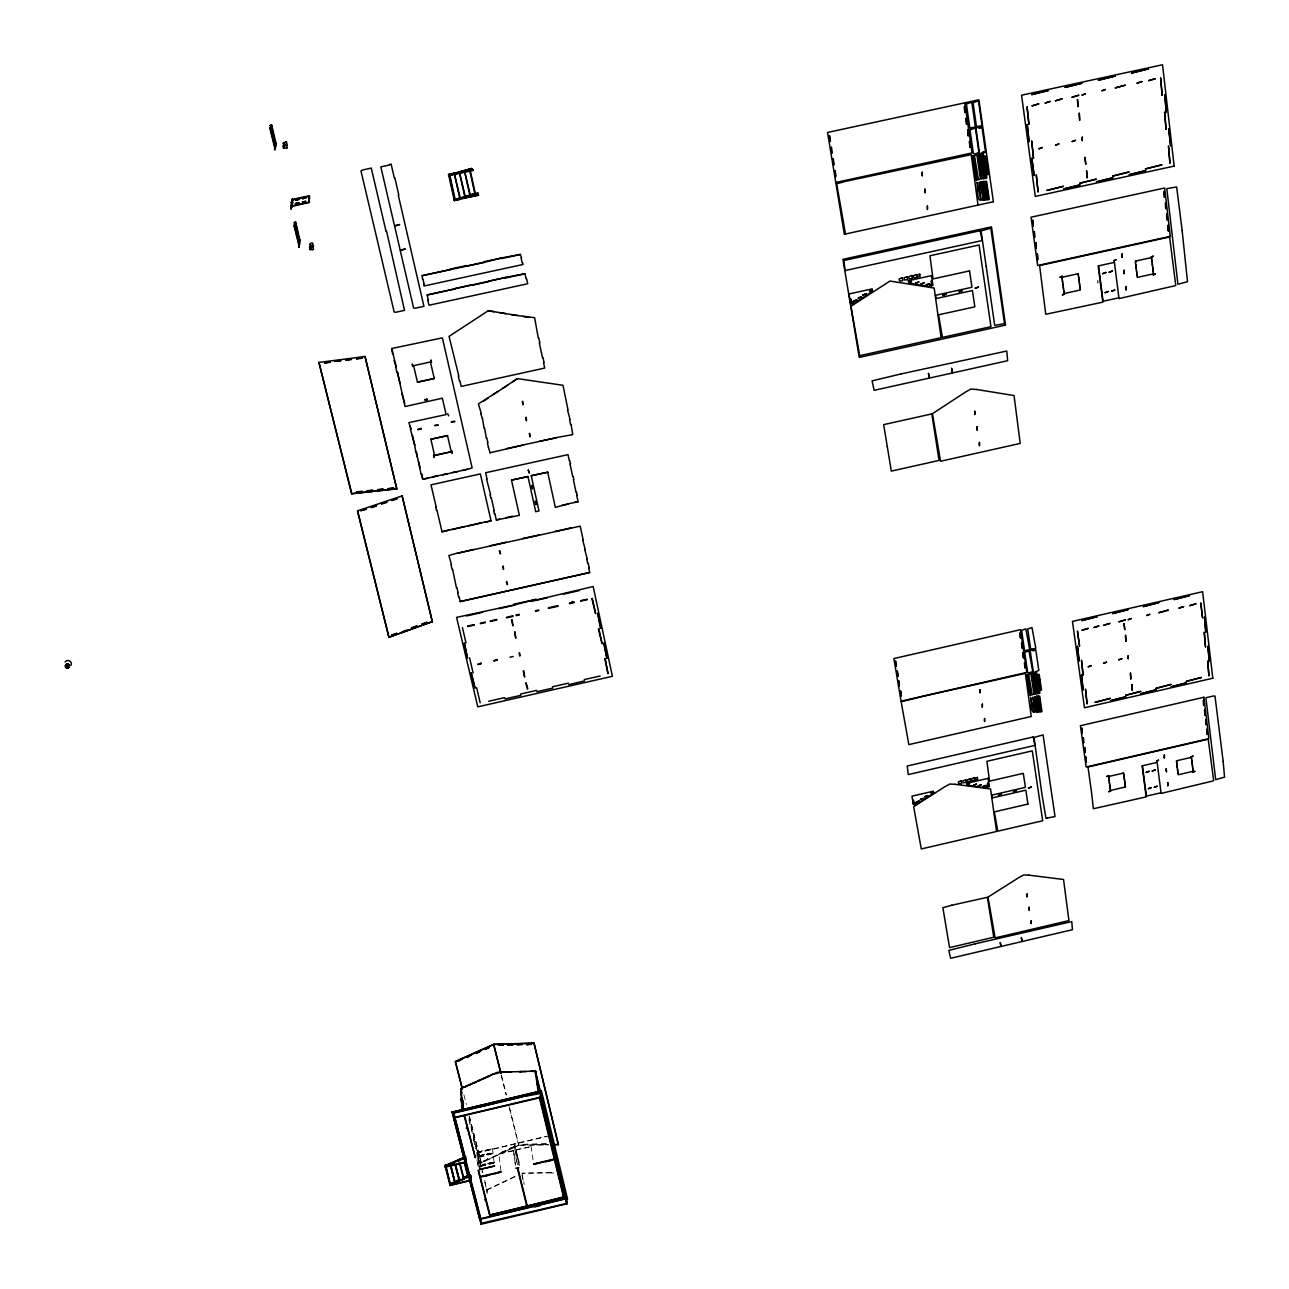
<?xml version="1.0" encoding="UTF-8"?>
<svg xmlns="http://www.w3.org/2000/svg" width="1289" height="1289" viewBox="0 0 1289 1289"><rect width="100%" height="100%" fill="white"/><g stroke="black" fill="none" stroke-linecap="round" stroke-linejoin="round"><path stroke-width="0.75" stroke-dasharray="5 3.75" d="M478.815 1166.029L494.267 1162.114L494.46 1162.984L479.653 1166.497M550.548 1172.748L522.335 1173.199L553.706 1172.7M553.787 1173.071L550.774 1172.861M546.198 1143.714L541.461 1144.052L546.165 1144.326M536.965 1143.891L532.244 1144.229L536.933 1144.503M527.765 1144.068L523.044 1144.406L527.733 1144.68M469.196 1116.032L481.296 1162.952L518.822 1145.228L509.219 1106.429M486.614 1189.811L516.245 1175.794M486.694 1190.182L516.341 1176.164M488.096 1159.085L483.536 1160.954L487.822 1158.553M492.462 1157.055L496.829 1155.008M500.905 1152.43L505.449 1150.578L501.179 1152.978M509.606 1148.37L514.118 1146.517L509.88 1148.918M501.002 1152.801L505.53 1150.948M509.703 1148.741L514.214 1146.888M481.119 1162.775L518.516 1145.293L548.389 1144.906M517.405 1164.853L514.649 1144.133L519.983 1165.578M484.745 1180.192L487.403 1195.145M487.484 1192.228L487.226 1189.892M477.558 1150.69L479.218 1166.497M478.106 1151.818L492.575 1148.789L478.106 1151.818L480.056 1169.832M476.527 1152.914L546.681 1136.157M476.559 1153.156L550.596 1135.625M481.313 1155.073L484.261 1154.38M490.174 1153.236L487.226 1153.929L490.142 1152.994M481.345 1155.315L484.277 1154.622M477.8 1156.314L493.171 1152.672L493.365 1153.542L478.783 1157.538M477.832 1156.555L493.204 1152.914M478.622 1156.781L493.333 1153.301M500.889 1170.525L498.843 1153.913L513.489 1150.449L515.455 1165.224M516.406 1149.756L531.132 1146.662L516.406 1149.756L518.42 1164.515M513.57 1150.819L498.843 1153.913M482.328 1164.531L485.292 1163.838M491.238 1162.678L488.273 1163.371L491.206 1162.436M482.36 1164.789L485.308 1164.08M494.299 1162.356L479.137 1166.352M494.428 1162.742L479.75 1166.771M523.044 1144.406L527.862 1144.439M532.244 1144.229L537.062 1144.261M541.461 1144.052L546.294 1144.084M518.822 1145.228L548.518 1144.648M463.911 1094.78L466.392 1104.528M469.373 1116.21L481.296 1162.952M468.906 1118.111L482.779 1172.426M468.97 1120.157L482.328 1172.539M484.809 1182.239L486.291 1188.055M473.498 1139.814L475.802 1148.853M519.548 1165.691L514.214 1144.229L516.953 1164.966M521.964 1175.439L523.431 1181.288M501.518 1075.397L506.335 1094.796M501.212 1075.477L506.19 1095.038M509.074 1106.687L518.694 1145.47M521.916 1173.393L524.301 1184.414M531.036 1146.292L533.42 1162.614M513.489 1150.449L515.374 1164.837M492.479 1148.418L494.299 1164.048M477.462 1150.32L479.524 1170.09M476.914 1154.267L478.235 1166.899M477.043 1159.794L477.784 1167.012"/><path stroke-width="1.5" d="M313.662 245.909C311.132 248.584 315.402 239.883 309.731 243.992L310.278 246.199L312.679 245.587L310.278 246.102M312.679 245.587L313.517 249.389L312.647 249.583M311.986 246.844L309.553 247.456L311.857 246.328M311.277 248.535L311.052 247.971M310.794 244.652L310.842 245.103M312.647 249.679L310.117 249.583M309.779 198.587L309.569 197.733M292.587 199.376L292.12 206.208L292.587 199.376L309.36 195.767L309.118 202.55L291.491 206.466M309.118 202.55L309.36 195.767M309.376 201.1L309.586 201.954L291.298 206.063L291.701 205.354M302.335 202.067L305.799 201.229L302.464 202.486M299.096 239.657L298.694 247.407L299.612 239.545M299.209 247.295L299.725 240.044M295.262 222.578L294.488 225.72L295.262 222.578C301.626 248.439 299.016 245.99 298.516 237.949M298.694 247.407L299.225 240.157M298.081 236.354L297.26 232.874M297.34 231.166L296.502 227.766M295.632 222.046L294.101 222.385L298.597 240.608M295.584 226.091L294.746 222.691M292.297 205.676L291.088 206.337M292.619 202.276L292.007 203.13M292.78 202.953L291.25 202.889M291.121 207.932C294.343 180.524 288.945 226.236 292.184 202.099M291.636 207.819L292.249 199.682M286.915 148.09L286.094 144.658L282.887 145.979L283.451 148.267L286.915 148.009L286.094 144.658M286.448 141.967L285.578 142.161L286.448 141.967L287.254 145.303L286.4 145.415M286.255 144.964L283.822 145.48L283.274 143.127L285.578 142.08M284.128 147.123L284.047 146.511M65.723 665.253L66.496 667.058A1.772 1.611 9.3 0 0 69.09 666.139L69.074 665.301A1.692 1.547 10.7 0 1 68.091 667.122A1.692 1.547 10.7 0 1 65.981 666.558A1.692 1.547 10.7 0 1 66.158 664.576L65.739 666.042M276.265 144.577L271.737 125.146L270.174 125.484L271.737 125.146M274.541 149.814C276.523 136.328 277.264 155.405 271.351 125.79L270.4 128.304L274.75 145.786L271.351 125.79L274.702 141.597M275.056 149.701L275.846 143.353M300.047 240.866L295.648 221.966M274.799 144.304L275.782 144.851M274.75 145.786L275.637 143.305M458.836 376.13L449.055 336.397L488.273 310.697L505.691 313.63L499.906 312.679M505.691 313.63L517.26 315.499L511.475 314.564M517.26 315.499L534.629 317.706L538.286 338.056M271.318 127.547L275.749 147.188M271.77 127.611L269.739 127.885L274.493 146.962M426.788 399.88L426.933 399.058L426.45 399.783M517.26 378.692L512.442 381.915L517.227 378.579L562.971 385.282L568.03 409.95M466.441 1128.584L466.264 1128.084M572.219 601.367L572.67 601.834M484.68 1199.962L485.147 1199.592M67.221 668.056L66.287 664.995A1.772 1.627 10.6 0 0 66.271 667.831A1.772 1.627 10.6 0 0 68.913 666.477L68.929 665.527M67.157 668.056L68.253 667.154L66.625 667.396L66.609 665.994L67.818 666.316L67.302 667.493M67.334 664.109L68.043 667.863M70.879 665.591C73.247 662.014 67.318 658.292 65.078 661.95M291.314 204.887L291.072 206.417M299.338 244.249L295.39 224.898L293.844 225.317L298.565 244.008M425.032 399.413L424.919 400.299L425.515 399.638M427.03 399.944L426.82 399.042L426.691 399.977M554.318 1144.793L558.411 1144.455L533.984 1043.059L493.832 1044.38L455.468 1061.685L462.235 1088.77M526.121 1071.626C505.868 1071.932 538.48 1070.724 535.144 1071.707L539.833 1091.122M538.254 1091.928L535.612 1070.966M558.282 1144.713L533.984 1043.059M494.364 1074.059L502.162 1071.932L521.11 1071.626M531.374 1043.784L526.637 1044.557L531.342 1044.396M526.637 1044.557L531.471 1044.154M521.948 1044.702L517.276 1044.863M526.685 1043.929L531.229 1043.961M521.997 1044.09L517.179 1044.477M512.603 1045.008L507.834 1044.783L512.635 1044.396M503.258 1045.315L498.505 1045.089L503.306 1044.702M299.838 243.814L298.452 243.75M65.433 666.816L65.433 666.816A1.692 1.547 10.6 0 0 67.608 667.911L67.818 668.185M396.786 488.885L365.029 356.489L318.931 362.435L351.591 493.751L396.786 488.885L365.029 356.489M388.086 488.515L393.661 488.257L388.198 488.998M382.914 489.562L377.645 490.126M372.376 490.706L367.123 491.27M361.935 491.19L356.505 491.931L361.871 491.834M351.591 493.751L396.948 488.708M356.634 492.398L362.048 491.657M356.715 358.406L361.871 357.794M351.462 359.567L345.806 359.905L351.349 359.083M340.763 360.92L335.108 361.242L340.65 360.421M330.097 362.257L324.586 363.079L329.968 361.774M324.651 362.435L329.791 361.919M318.931 362.435L351.768 493.59M291.636 201.487L291.056 202.518M493.123 394.66L497.941 391.453L478.412 403.892L481.377 413.833M488.354 398.011L483.536 401.217M507.624 385.137L502.791 388.36L512.442 381.915M850.966 306.266L889.958 281.066L934.187 288.043L941.099 337.686L859.682 355.683L851.062 306.798M66.819 664.818L67.125 664.818A1.772 1.627 10.6 0 1 68.671 665.656L68.978 665.591M68.736 665.253L68.913 665.607M453.293 1182.303L449.845 1183.914L450.038 1185.477L471.081 1180.482L470.485 1175.149L470.324 1180.66L481.442 1223.744L480.91 1218.669L565.855 1198.448L566.661 1203.443L540.768 1095.876M456.741 1180.692L460.189 1179.081M463.637 1177.453L468.809 1175.036L467.843 1176.019M445.059 1165.627L464.137 1157.264M481.103 1219.893L453.631 1112.745L466.36 1162.162L445.253 1167.157L445.156 1166.013L464.249 1157.651M462.026 1093.008L460.753 1088.561L497.28 1072.319L502.033 1072.174M465.506 1086.675L469.889 1084.436M465.603 1087.062C457.563 1084.194 462.268 1103.239 462.203 1098.518M533.855 1043.3L493.51 1044.444L455.291 1061.508L462.429 1088.947M462.558 1058.978L458.175 1061.346M467.295 1057.528L471.484 1054.982M475.931 1053L480.555 1051.179L476.205 1053.532M484.825 1049.037L489.433 1047.216L485.099 1049.568M476.028 1053.371L480.555 1051.179M484.906 1049.407L489.433 1047.216M391.534 635.01L396.819 633.27L391.84 635.574M401.991 631.884L407.05 630.031M411.803 627.63L417.04 625.906L412.109 628.194M421.874 623.957L427.094 622.249L421.986 624.424M391.647 635.461L396.915 633.721M411.916 628.081L417.153 626.357M388.859 637.298L432.395 621.636L388.859 637.298L357.456 510.895L402.12 495.894L432.395 621.636M66.899 663.996A1.821 1.66 10.7 0 0 66.126 666.751A1.821 1.66 10.7 0 0 69.139 666.075A1.821 1.66 10.7 0 0 66.899 663.996A1.853 1.692 10.7 0 0 65.981 666.655A1.853 1.692 10.7 0 0 69.074 666.365A1.853 1.692 10.7 0 0 67.366 663.916L66.883 664.157M67.769 667.799L67.737 667.895A1.692 1.547 10.6 0 0 68.784 666.042M360.711 510.637L365.915 508.865M371.425 507.673L376.614 505.916M381.48 503.596L386.652 501.84M391.824 500.084L396.964 498.327M376.501 505.433L371.119 507.109M381.608 504.063L386.958 502.404M391.937 500.551L397.27 498.891M478.557 195.171L477.865 192.947L476.785 194.091L475.915 193.189L454.227 199.876L478.557 195.171L454.34 200.391M454.34 173.677L460.044 199.424L454.356 200.552L461.494 197.894M456.032 173.225L471.097 168.617L448.62 174.772L448.846 175.675L473.144 170.438L471.613 168.505L473.144 170.438M455.516 1161.308L463.766 1159.004L464.121 1157.006M445.172 1166.174L447.863 1165.53M445.188 1166.416L450.57 1165.143L450.409 1164.015L455.243 1183.06L449.877 1184.333M478.573 1170.267L490.029 1215.173L504.772 1211.66M468.825 1175.278L467.794 1175.536L467.988 1176.905L464.217 1162.452M468.261 1175.665L469.293 1175.423L469.776 1180.386L465.152 1162.436M468.503 1176.019L469.405 1175.81M468.358 1176.664L463.444 1177.824L463.363 1179.516L460.382 1180.225M463.476 1178.065L468.423 1176.793L468.229 1175.423M464.765 1178.178L467.73 1177.469M464.056 1178.839L455.903 1181.884M459.11 1180.37L464.008 1178.952L463.911 1177.969M459.657 1180.643L454.695 1181.916L454.856 1183.06L450.489 1165.804M454.711 1182.174L459.69 1180.885L455.42 1164.644M454.759 1182.674L449.845 1184.092M480.201 1176.631L500.986 1171.701L495.169 1173.747M515.809 1168.188L518.871 1167.866M539.64 1163.194L533.582 1163.983L554.302 1159.053M480.314 1177.018L501.083 1172.088M533.614 1164.225L554.399 1159.439M483.294 1176.567L489.24 1175.149M545.553 1161.792L551.483 1160.39M449.974 1184.72L454.872 1183.302L450.054 1184.849M449.942 1185.09L470.968 1180.096L470.485 1175.149M563.938 1196.917L490.029 1215.173M519.499 1208.147L534.226 1204.651M548.937 1201.155L563.502 1197.014M505.095 1212.917L519.693 1209.179M534.307 1205.698L549.291 1202.524M566.387 1198.722L567.192 1203.717L481.087 1224.228L480.571 1219.152L566.387 1198.722L535.483 1071.207M534.452 1207.003L540.3 1205.602M481.184 1220.731L480.829 1221.682M480.91 1222.536L481.264 1221.585M481.006 1223.374L481.361 1222.423M567.112 1203.33L481.442 1223.277M536.45 1080.343L536.53 1077.942M461.833 1098.776C464.185 1122.606 458.626 1086.192 462.735 1102.482M461.704 1100.178L462.058 1100.242M536.804 1082.647L537.159 1084.951M462.042 1101.451L461.381 1098.889M537.529 1087.272L537.884 1089.592M461.591 1106.413L462.912 1105.849L461.591 1106.413L462.477 1109.877M462.735 1107.299L462.896 1107.638M541.428 1090.848L452.036 1112.149L541.428 1090.848L567.579 1199.108M478.235 1106.703L493.252 1103.175M508.237 1099.63L523.221 1096.101L508.365 1100.258M453.18 1112.858L540.639 1092.25L541.477 1097.342L453.712 1118.03L453.18 1112.858L465.313 1159.987M478.332 1107.09L493.349 1103.561M508.333 1100.016L523.318 1096.488M453.728 1113.132L506.496 1100.709M525.235 1096.278L540.848 1093.41M540.768 1093.024L540.188 1092.347L565.935 1198.818M540.881 1093.813L540.655 1095.086M540.8 1096.262L540.687 1095.473M464.266 1116.193L475.335 1157.731L464.717 1116.097M463.653 1157.78L464.684 1157.538M462.912 1158.795L459.915 1159.262M458.884 1160.664L460.012 1159.649M454.421 1161.969L458.9 1160.906M444.979 1165.643L454.211 1163.016M451.134 1163.596L454.115 1162.646M451.214 1163.725L450.087 1164.757M450.506 1164.402L444.963 1165.401L450.038 1185.477M445.092 1166.029L450.022 1164.015M450.377 1184.978L446.123 1166.69M465.78 1156.861L465.796 1161.824L480.571 1219.152M445.14 1166.771L466.247 1161.776M535.386 1073.495L536.272 1076.057M462.993 1158.94L463.17 1157.651M1109.716 784.888L1109.893 786.274M1124.701 781.408L1124.894 782.81M1177.485 769.179L1177.663 770.564M1192.438 765.714L1192.615 767.1M1110.087 787.676L1110.28 789.061M1125.088 784.195L1125.265 785.581M1177.84 771.966L1178.017 773.352M1192.792 768.502L1192.953 769.887M1161.035 792.735L1146.404 796.135L1142.425 765.795M1108.749 777.912L1109.023 776.413M1123.766 774.431L1123.138 773.142M1176.615 762.202L1176.889 760.703M1191.584 758.738L1190.972 757.433M1108.943 779.313L1109.136 780.699M1123.96 775.833L1124.153 777.235M1176.793 763.604L1176.97 764.989M1191.761 760.123L1191.938 761.525M1109.33 782.101L1109.523 783.486M1124.33 778.62L1124.524 780.022M1177.147 766.391L1177.324 767.777M1192.099 762.927L1192.277 764.313M527.33 688.906L525.944 682.783L527.813 688.793M480.169 702.714L476.624 687.698M504.676 697.623L488.724 701.248M536.562 690.388L520.627 694.014M584.288 679.577L600.175 675.968M605.25 658.582L608.021 673.728L604.767 658.679M552.482 686.779L568.385 683.186M504.998 698.928L520.933 695.319M536.852 691.71L552.772 688.1M568.723 684.668L584.562 680.882M513.312 605.121L456.58 617.399L477.784 706.839L612.404 676.306L593.166 586.527L536.885 599.82M466.489 615.965L482.666 612.323M498.843 608.682L515.004 605.057M531.068 601.447L547.277 597.806M563.406 594.181L579.502 590.555M467.649 625.938L474.143 624.649M480.362 623.248L485.18 621.991M490.287 621.008L496.716 619.397M506.432 617.383L512.861 615.771M516.083 615.046L519.306 614.321M535.418 610.696L538.641 609.971M548.308 607.796L557.96 605.621M569.4 603.059L574.217 601.963M580.791 601.125L587.236 599.691M580.694 600.674L587.123 599.224M462.429 627.598L466.022 642.889M496.861 620.025L490.4 621.475M512.99 616.384L506.545 617.834M591.893 598.644L595.631 613.693L592.328 598.37M511.556 619.735L512.974 625.955L512.039 619.622M464.394 643.098L467.472 658.341L464.411 643.259M600.465 628.42L597.661 613.065L600.948 628.307M515.729 638.039L514.794 631.739L515.697 637.878M469.567 657.793L473.127 672.955M598.386 628.887L602.092 643.791L598.821 628.613M519.129 652.927L519.854 656.085L519.612 652.814M480.974 663.11L477.897 664.463L480.99 663.287M497.022 659.485L493.945 660.838L497.055 659.662M513.199 656.488L509.993 657.213M481.103 663.738L477.897 664.463M497.151 660.113L493.945 660.838M470.968 673.067L475.061 688.229L471.452 672.955M603.639 643.275L606.893 658.389L604.122 643.163M523.221 670.876L524.623 677.015L523.705 670.763M473.724 549.436L457.418 553.239L580.211 526.154L583.24 540.252M538.995 535.032L522.657 538.512M555.269 531.39L571.543 527.749M457.386 553.094L448.846 555.495L451.521 564.679M499.278 550.902L500.47 553.899L499.729 550.645M452.632 569.464L456.499 588.058M502.758 566.209L503.5 569.448L503.274 566.258M584.707 549.485L587.22 558.765M457.563 592.505L458.675 597.258M506.287 581.742L507.479 584.707L506.738 581.484M588.155 563.229L589.186 567.982M459.142 597L460.205 601.56L589.653 572.509L588.654 567.95M513.618 604.251L536.272 599.321L513.795 605.008M421.052 474.126L416.234 451.521L416.927 456.677M490.142 452.745L523.141 445.076L506.577 448.604M539.608 441.305L556.155 437.777L523.108 444.947M571.059 424.29L572.751 434.602L556.107 437.648M421.551 474.03L422.792 479.266L447.605 473.643L442.659 474.868M462.525 470.469L467.456 469.244L447.637 473.772M422.792 479.266L427.771 478.171M452.568 472.531L457.563 471.581M491.045 520.869L484.503 522.319L491.045 520.869L480.346 473.917L430.993 484.857L436.23 507.141M486.533 479.041L490.642 494.847M569.786 460.576L570.511 463.879M528.232 469.953L529.457 473.16L528.264 470.098M499.584 519.113L496.346 519.983L519.37 515.342L511.491 480.12L527.942 476.463L535.725 511.701L538.995 510.976L531.229 475.738L547.696 472.225L531.229 475.738M527.974 476.608L511.491 480.12M531.68 485.582L532.405 488.869L532.164 485.486M573.154 476.366L573.879 479.653M491.318 497.86L494.219 510.573M436.955 510.138L442.046 531.777L448.588 530.166L442.046 531.777M535.144 501.324L535.87 504.595L535.628 501.212M576.521 492.108L577.246 495.395M494.895 513.57L496.346 519.983M448.588 530.166L484.471 522.174M451.891 529.586L464.991 526.524M468.294 525.928L481.184 522.915M561.762 505.417L568.304 503.951L555.333 507.334L547.664 472.096M574.781 502.356L578.084 501.775L568.256 503.806M397.334 371.812L405.02 406.534L442.353 398.204L446.123 414.559L408.855 422.631L410.885 428.979M459.931 380.916L461.188 386.426L544.715 368.074L543.523 362.563M447.686 413.737L448.701 415.864M1062.168 278.907L1062.442 277.167M1078.41 275.33L1077.701 273.816M1135.528 262.747L1135.818 261.006M1151.721 259.186L1151.029 257.671M1062.394 280.535L1062.603 282.162M1078.619 276.958L1078.829 278.585M1135.738 264.39L1135.931 266.017M1151.915 260.829L1152.108 262.457M522.238 401.475L522.98 404.843L522.738 401.362M1062.829 283.789L1063.038 285.417M1079.038 280.229L1079.264 281.856M1136.141 267.645L1136.334 269.272M1152.302 264.084L1152.495 265.711M417.958 429.253L421.277 428.399M437.986 424.838L434.651 425.579L438.099 425.322M451.295 421.777L454.646 421.165M1063.264 287.044L1063.473 288.672M1079.473 283.483L1079.683 285.095M1136.527 270.899L1136.737 272.527M1152.688 267.339L1152.882 268.966M451.44 422.389L454.759 421.648M1063.683 290.299L1063.908 291.926M1079.892 286.722L1080.101 288.349M1136.93 274.154L1137.124 275.782M1153.075 270.593L1153.268 272.221M482.457 418.683L480.845 413.817M412.416 435.44L414.72 445.221L410.385 429.092M525.735 417.459L526.476 420.81L526.234 417.346M430.848 439.243L447.492 435.569L451.231 451.746L434.619 455.42L430.848 439.243L447.509 435.698M484.148 428.464L482.44 418.554M414.704 445.092L415.751 451.762M1118.868 297.791L1103.062 301.288L1098.534 265.872M486.791 437.857L487.903 442.804M569.545 419.586L570.608 424.516M529.263 433.523L530.005 436.858L529.747 433.41M433.539 455.194L434.039 457.402L434.055 455.21M451.633 451.182L452.133 453.406L452.149 451.214M434.619 455.42L451.231 451.746M488.467 447.589L490.174 452.874M394.112 360.517L396.174 366.994L391.792 348.497L442.369 337.863L472.128 467.843L467.472 469.373M392.533 353.782L391.792 348.497M413.189 366.205L412.158 364.062L412.673 366.318M431.541 362.193L431.025 359.937L431.042 362.306M434.264 378.499L430.429 361.967L413.592 365.657L417.459 382.172L434.264 378.499L417.459 382.172M539.301 342.89L542.508 357.778M464.475 171.002L470.114 169.713L464.991 170.905M386.072 231.456L371.264 168.069L362.58 170.003L360.968 170.905L394.192 312.067L396.013 312.212L404.52 310.359L386.571 231.247M389.52 165.024L380.835 166.877L394.498 225.704L399.654 224.512L394.627 226.236L400.186 250.147L405.31 248.938L400.299 250.662L413.624 308.039L415.445 308.184L423.936 306.331L398.301 195.235M835.771 182.474L972.019 152.924L964.8 102.846M422.47 279.262L422.196 275.669L484.181 262.328L467.166 266.017M484.036 261.715L501.067 258.122L484.181 262.328M467.053 265.502L450.006 269.111M422.196 275.669L450.119 269.61M501.179 258.638L520.369 254.465L501.034 258.026M521.094 257.848L522.174 262.908M424.129 284.096L422.969 279.052M423.614 284.208L424.017 285.997L523.044 264.487L522.641 262.698M428.335 300.095L427.158 294.955L505.787 277.441L488.644 281.179M454.92 288.51L471.79 284.837M427.158 294.955L455.033 289.01M505.755 277.344L524.994 273.687L526.121 278.827M505.9 277.941L525.042 273.784M427.803 300.095L428.979 305.235L527.7 283.741L526.589 278.617M389.391 164.493L391.115 164.041L394.305 177.898M292.716 199.892L309.473 196.282M469.405 169.068L474.9 193.962M460.656 171.55L464.121 170.889L460.769 172.065M464.411 170.647L470.404 195.38L464.749 196.589M454.389 200.649L448.508 174.305L454.227 173.161M459.351 172.082L465.377 196.83L459.786 198.313M454.276 173.435L460.399 198.635L454.244 200.053M459.4 172.355L464.217 171.324L459.416 172.436L464.83 196.846L470.388 195.284M448.636 174.821L454.808 173.403M471.484 169.939L471.097 168.617M448.717 175.143L473.031 169.922M448.749 175.336L454.872 173.757M474.755 193.527L469.76 195.058M466.247 196.814L469.663 196.073L466.135 196.299M454.131 199.521L460.237 197.942M283.258 143.208L285.707 142.692M335.108 361.242L340.457 360.582M345.806 359.905L351.156 359.228M356.521 358.551L362.048 357.601M356.65 359.051L362.193 358.213M367.011 490.787L372.44 490.062M377.532 489.659L382.978 488.918M367.301 491.093L372.553 490.529M377.822 489.965L383.091 489.385M388.376 488.821L393.661 488.257M498.505 1045.089L503.161 1044.928M507.834 1044.783L512.506 1044.638M498.73 1045.234L503.403 1045.073M508.059 1044.928L512.732 1044.767M502.259 1072.319L511.556 1071.9M535.708 1071.352L530.826 1071.095M554.447 1144.535L558.411 1144.455M488.305 310.794L494.106 311.745M523.044 316.433L528.812 317.384M402.12 495.894L432.202 621.524M366.221 509.445L360.872 510.653M488.048 1076.234L483.81 1078.829M488.338 1076.782L492.575 1074.188M478.976 1080.327L474.723 1082.937M479.266 1080.891L483.52 1078.281M470.163 1085L474.433 1082.373M502.791 388.36L497.973 391.582M471.613 168.505L472 169.826M68.962 666.3L68.72 665.511L68.881 666.365M474.578 194.107L471.162 194.848M469.841 195.316L464.556 171.26M589.653 572.509L460.205 601.56M459.045 172.243L455.71 173.499M488.74 281.679L471.903 285.336M449.716 174.756L455.339 200.085M574.362 602.575L569.545 603.671M449.217 174.95L454.824 200.198M558.105 606.233L548.453 608.408M445.559 1166.174L450.344 1184.478M455.436 1164.885L459.625 1180.998L459.545 1180.015M454.969 1164.74L459.206 1180.756M458.868 1180.933L456 1182.271M450.554 1164.885L455.243 1183.06M465.603 1162.34L470.227 1180.273M469.873 1180.756L481.087 1224.228M452.02 1111.908L463.702 1157.361M465.474 1164.692L467.778 1173.635M469.47 1179.612L479.879 1219.99M463.573 1157.635L463.267 1158.618L464.588 1157.151L465.055 1162.05L453.599 1117.644L541.38 1096.939L567.192 1203.717M464.668 1162.34L468.374 1176.905M459.819 1162.597L464.008 1178.952M459.367 1162.694L463.621 1178.952M460.834 1098.599L462.187 1104.012M463.557 1110.232L462.107 1106.461L463.105 1110.328M461.575 1106.171L462.461 1109.636M478.138 1170.38L489.562 1215.028L564.034 1197.288L539.559 1096.182M462.622 1100.016L463.492 1103.465M517.824 1168.124L527.169 1205.666M517.388 1168.221L526.734 1205.779M295.004 225.527L299.225 242.574M270.174 125.484L274.331 142.435M294.488 225.623L298.71 242.686M493.832 1044.38L501.05 1073.463M493.51 1044.444L500.905 1073.705M357.633 510.976L389.052 637.411M538.786 610.583L535.563 611.308M309.569 247.359L310.101 249.679M512.684 516.196L506.142 517.646M539.495 1097.906L563.631 1197.642M421.535 473.885L422.776 479.137M397.35 371.925L400.106 383.574M404.746 403.167L401.926 393.499M410.901 429.108L410.128 425.757M418.587 461.494L420.037 467.649M395.659 366.978L396.835 372.038M456.967 587.8L458.078 592.553M451.037 564.791L452.149 569.577M435.714 507.109L436.488 510.396M394.821 177.705L398.833 195.122M458.304 376.114L459.448 381.141M484.616 428.222L486.324 438.099M487.371 442.788L488.499 447.718M487.065 479.073L485.615 472.741L568.014 454.63L569.335 460.817M490.11 494.815L490.867 498.118M493.687 510.541L494.428 513.828M506.368 542.153L490.046 545.795M519.451 614.934L516.212 615.659M477.865 192.947L477.011 193.141M470.388 171.163L475.432 194.107M569.964 463.863L572.719 476.624M573.347 479.637L576.086 492.366M576.699 495.363L578.084 501.775M585.238 549.533L582.709 540.22M586.672 558.733L587.72 563.486M521.594 257.736L520.321 254.368M538.754 337.831L539.849 342.89M542.975 357.552L544.071 362.563M570.076 419.602L567.498 409.934M485.308 622.619L480.459 623.699M845.487 234.018L836.674 183.811L845.471 181.378L971.229 154.616L978.013 205.096M474.239 625.101L467.778 626.551M437.583 475.496L432.733 477.075M421.406 429.011L418.071 429.736M480.555 1219.62L480.652 1220.457M462.509 1100.129L463.283 1107.573M460.946 1088.738L463.073 1110.055M1097.857 282.662L1097.874 282.549M1097.648 281.034L1097.664 280.921M306.009 197.862L302.577 198.683L306.009 197.862M298.887 202.711L295.407 203.549L298.887 202.711M299.145 199.344L295.713 200.166L299.145 199.344M66.319 666.397L66.674 666.542A1.853 1.692 10.7 0 0 67.157 666.461L67.35 666.075A1.853 1.692 10.6 0 0 66.722 666.155L66.319 666.397M66.561 667.186L66.915 667.331A1.853 1.692 10.7 0 0 67.399 667.251L67.447 666.864A1.853 1.692 10.6 0 0 66.964 666.945L66.561 667.186M976.45 389.455L970.939 389.052L965.912 391.792L932.446 413.705L940.551 461.253L1020.227 443.432L1014.04 395.546L976.45 389.455M984.49 156.098L987.036 174.692L988.534 174.369L985.94 156.178L984.49 156.098M981.026 181.942L983.571 200.391L985.07 200.069L982.476 182.023L981.026 181.942M983.136 181.443L985.666 199.892L987.165 199.569L984.57 181.523L983.136 181.443M980.752 200.069C976.305 201.551 978.319 185.632 976.724 182.635L977.561 182.458L980.752 200.069M985.199 181.378L987.745 199.843L989.227 199.505L986.649 181.459L985.199 181.378M983.201 199.843C978.754 201.342 980.784 185.407 979.189 182.426L980.027 182.232L983.201 199.843M955.004 784.292L949.816 784.05L945.063 786.596L913.643 806.672L921.281 848.952L996.558 831.469L990.564 788.965L955.004 784.292M1028.848 875.15L1023.756 874.941L1019.083 877.422L988.002 897.128L995.14 937.909L1068.935 920.604L1063.538 879.485L1028.848 875.15M1037.903 674.469L1040.11 690.34L1041.496 690.018L1039.224 674.501L1037.903 674.469M1034.519 696.704L1036.743 712.463L1038.112 712.156L1035.857 696.737L1034.519 696.704M1036.469 696.221L1038.676 711.995L1040.046 711.673L1037.79 696.253L1036.469 696.221M1034.132 712.269C1030.056 712.285 1031.925 700.99 1030.556 697.413L1034.132 712.269M1038.37 696.124L1040.577 711.882L1041.963 711.56L1039.707 696.141L1038.37 696.124M1036.404 712.011C1032.312 712.076 1034.197 700.7 1032.827 697.156L1036.404 712.011M872.605 291.169L852.625 304.381L850.659 298.71L851.465 303.624L850.643 303.801L849.016 293.956L872.218 288.865L872.46 290.347L869.511 290.992L872.605 291.169M933.719 793.17L915.19 805.029L913.418 800.195L913.369 804.562L911.951 796.151L933.397 791.204L933.607 792.461L930.867 793.106L933.719 793.17M494.525 1165.997L479.959 1169.445L494.525 1165.997M951.765 905.232L942.871 907.714L949.558 947.608L993.787 937.232L987.406 897.321L951.765 905.232M1027.124 893.954L1027.091 896.757L1027.124 893.954M1029.17 907.295L1029.138 910.098L1029.17 907.295M1031.232 920.717L1031.184 923.504L1031.232 920.717M975.274 943.79L948.833 950.412L950.621 958.291L1000.86 946.497L1000.216 942.501L1001.295 946.4L1021.951 941.55L1021.323 937.554L1022.386 941.437L1072.464 929.691L1071.739 921.587L975.274 943.79M1027.929 804.094L994.335 811.877L997.815 831.179L1042.688 820.755L1032.296 750.859L986.907 761.316L989.533 781.15L1023.305 773.336L1025.416 787.353L991.724 795.152L992.159 797.955L1025.835 790.157L1027.929 804.094M1166.497 771.724L1166.142 768.937L1166.497 771.724M1091.493 791.978L1087.997 767.003L1208.228 739.209L1213.674 780.796L1161.115 793.428L1157.135 762.395L1142.118 765.859L1146.195 796.892L1093.362 808.735L1091.493 791.978M1223.148 761.348L1224.55 777.154L1215.672 779.652L1205.892 697.736L1213.432 696.012L1214.995 696.092L1223.148 761.348M1125.458 786.983L1110.474 790.447L1108.572 776.526L1123.589 773.046L1125.458 786.983M1193.131 771.289L1178.194 774.753L1176.438 760.8L1191.423 757.336L1193.131 771.289M1110.828 790.802L1108.943 791.672L1110.828 790.802M1194.822 771.321L1192.937 772.192L1194.822 771.321M1167.915 782.858L1167.818 785.742L1167.915 782.858M1151.286 787.579L1148.354 788.691L1151.286 787.579M1157.264 786.193L1154.332 787.289L1157.264 786.193M1047.474 817.951L1045.975 818.289L1042.14 795.635L1034.004 737.437L1043.059 734.907L1055.03 816.614L1047.474 817.951M1203.894 697.268L1080.408 725.707L1086.192 767.003L1208.856 738.645L1203.894 697.268M1033.214 736.986L907.247 766.004L908.229 774.592L1034.922 745.396L1033.214 736.986M1082.019 728.269L1082.244 733.199L1082.019 728.269M1203.491 700.281L1203.62 705.228L1203.491 700.281M1083.372 737.92L1083.582 742.851L1083.372 737.92M1204.651 709.965L1204.764 714.896L1204.651 709.965M1084.71 747.556L1084.935 752.454L1084.71 747.556M1205.795 719.616L1205.924 724.531L1205.795 719.616M961.175 780.844L958.355 781.924L958.662 783.76L961.61 783.519L961.175 780.844M965.67 779.813L962.851 780.908L963.141 782.729L966.089 782.487L965.67 779.813M970.069 778.749L967.249 779.829L967.54 781.666L970.504 781.408L970.069 778.749M974.275 777.783L971.455 778.862L971.745 780.699L974.693 780.457L974.275 777.783M977.384 777.428L975.257 777.928L975.547 779.748L977.674 779.265L977.384 777.428M988.099 778.363L966.718 783.309L966.911 784.582L969.65 783.938L967.024 785.275L987.89 788.014L987.551 782.858L989.42 786.789L988.099 778.363M1086.063 757.159L1086.273 762.041L1086.063 757.159M1206.955 729.22L1207.084 734.134L1206.955 729.22M976.434 784.115L973.469 785.243L976.434 784.115M927.645 795.587L924.68 796.715L927.645 795.587M981.251 784.759L978.287 785.871L981.251 784.759M923.375 798.326L920.394 799.454L923.375 798.326M919.089 801.065L916.125 802.193L919.089 801.065M986.069 785.388L983.104 786.516L986.069 785.388M986.955 786.048L986.633 786.999L986.955 786.048M915.899 802.676L915.577 803.627L915.899 802.676M1164.37 754.951L1164.273 757.851L1164.37 754.951M1001.392 793.927L998.443 795.055L1001.392 793.927M1016.505 790.431L1013.541 791.559L1016.505 790.431M1031.426 786.983L1028.461 788.095L1031.426 786.983M1158.537 760.188L1156.652 761.058L1158.537 760.188M1108.749 775.607L1106.848 776.477L1108.749 775.607M1192.953 756.111L1191.068 756.981L1192.953 756.111M1149.176 771.289L1146.227 772.401L1149.176 771.289M1155.17 769.904L1152.221 771.015L1155.17 769.904M898.127 676.145L897.289 671.166L898.127 676.145M1025.835 650.526L1024.61 650.816L1021.581 630.305L1025.851 628.871L1029.685 649.64L1025.835 650.526M1031.957 649.221L1030.717 649.495L1027.72 629L1031.973 627.566L1035.808 648.335L1031.957 649.221M1028.96 650.913L1024.707 652.331L1027.704 672.697L1029.009 672.858L1032.779 671.537L1028.96 650.913M1035.26 649.35L1030.169 650.51L1033.407 672.616L1038.805 670.473L1035.84 650.107L1033.069 650.752L1035.26 649.35M898.965 681.108L899.335 686.167L898.965 681.108M1023.095 652.75L1023.369 657.825L1023.095 652.75M1124.781 629.531L1124.024 623.667L1124.781 629.531M1077.507 646.337L1079.054 660.903L1077.507 646.337M1079.505 645.886L1077.475 631.272L1079.505 645.886M1125.555 635.364L1125.845 641.294L1125.555 635.364M1202.54 617.769L1200.8 603.139L1202.54 617.769M1204.522 617.318L1205.779 631.997L1204.522 617.318M900.624 691.001L900.995 696.06L900.624 691.001M1024.562 662.675L1024.836 667.734L1024.562 662.675M1026.801 672.391L901.059 701.168L893.873 658.55L1020.485 629.693L1026.801 672.391M924.712 695.947L901.156 701.78L908.858 744.607L1031.248 716.491L1025.351 673.374L924.712 695.947M1081.519 660.419L1083.066 675.001L1081.519 660.419M1204.264 632.335L1205.521 646.949L1204.264 632.335M1029.992 673.648L1028.67 674.389L1032.167 694.948L1033.939 694.094L1030.974 673.873L1029.992 673.648M1032.328 673.148L1031.458 673.793L1034.954 694.336L1035.808 693.691L1032.328 673.148M1027.446 674.453L1026.592 675.098L1030.104 695.641L1030.958 694.997L1027.446 674.453M1034.374 672.939L1033.52 673.583L1037.001 694.127L1037.854 693.482L1034.374 672.939M1036.469 672.391L1035.599 673.035L1039.079 693.579L1039.933 692.934L1036.469 672.391M980.107 689.712L980.091 692.709L980.107 689.712M1128.213 655.714L1128.133 658.711L1128.213 655.714M1039.079 676.693L1038.821 678.256L1039.079 676.693M1091.251 665.672L1088.254 666.8L1091.251 665.672M1106.542 662.175L1103.545 663.303L1106.542 662.175M1121.833 658.663L1118.836 659.807L1121.833 658.663M1039.498 679.593L1039.256 681.14L1039.498 679.593M1039.917 682.477L1039.675 684.04L1039.917 682.477M1081.519 675.178L1083.082 689.873L1081.519 675.178M1207.954 646.385L1209.195 660.919L1207.954 646.385M1040.336 685.377L1040.094 686.924L1040.336 685.377M1040.755 688.262L1040.513 689.808L1040.755 688.262M982.347 704.132L982.331 707.129L982.347 704.132M1130.485 673.051L1130.775 678.916L1130.485 673.051M1035.695 698.928L1035.454 700.459L1035.695 698.928M1037.645 698.445L1037.387 699.975L1037.645 698.445M1039.546 698.332L1039.305 699.879L1039.546 698.332M1085.515 689.309L1087.046 703.746L1085.515 689.309M1207.68 661.273L1208.937 675.742L1207.68 661.273M1036.114 701.796L1035.873 703.343L1036.114 701.796M1038.064 701.313L1037.822 702.859L1038.064 701.313M1039.965 701.216L1039.724 702.747L1039.965 701.216M1036.549 704.664L1036.292 706.211L1036.549 704.664M1038.483 704.181L1038.241 705.728L1038.483 704.181M1040.384 704.084L1040.142 705.615L1040.384 704.084M984.587 718.505L984.57 721.469L984.587 718.505M1132 684.556L1132.29 690.405L1132 684.556M1036.968 707.532L1036.71 709.079L1036.968 707.532M1038.902 707.049L1038.66 708.596L1038.902 707.049M1040.803 706.952L1040.561 708.483L1040.803 706.952M1037.387 710.4L1037.129 711.931L1037.387 710.4M1039.321 709.917L1039.079 711.447L1039.321 709.917M1041.222 709.804L1040.98 711.351L1041.222 709.804M1110.328 698.396L1095.183 702.328L1110.328 698.396M1140.717 691.42L1125.587 695.335L1140.717 691.42M1171.056 684.443L1155.943 688.358L1171.056 684.443M1201.364 677.482L1186.267 681.398L1201.364 677.482M1125.764 696.769L1110.635 700.7L1125.764 696.769M1156.12 689.792L1141.007 693.708L1156.12 689.792M1186.444 682.832L1171.347 686.731L1186.444 682.832M1212.804 678.24L1084.468 707.742L1072.448 621.379L1202.605 591.715L1212.804 678.24M1020.147 632.818L1020.421 637.91L1020.147 632.818M895.613 661.193L895.984 666.284L895.613 661.193M1097.245 616.625L1081.89 620.589L1097.245 616.625M1128.036 609.616L1112.713 613.564L1128.036 609.616M1158.795 602.608L1143.407 606.571L1158.795 602.608M1189.505 595.599L1174.215 599.546L1189.505 595.599M1021.629 642.808L1021.903 647.884L1021.629 642.808M1088.206 628.371L1082.099 630.224L1088.206 628.371M1098.744 625.971L1094.184 627.469L1098.744 625.971M1109.732 623.457L1103.642 625.31L1109.732 623.457M1125.12 619.961L1119.029 621.797L1125.12 619.961M1131.259 618.559L1128.246 619.687L1131.259 618.559M1149.691 614.354L1146.678 615.481L1149.691 614.354M1168.108 610.148L1158.956 612.694L1168.108 610.148M1183.592 606.62L1179.048 608.102L1183.592 606.62M1195.854 603.816L1189.779 605.653L1195.854 603.816M887.283 446.622L891.311 471.113L939.069 460.431L931.802 413.914L883.674 424.629L887.283 446.622M977.094 426.788L977.078 430.027L977.094 426.788M979.431 442.417L979.414 445.64L979.431 442.417M901.027 373.939L872.073 380.851L874.135 390.325L929.176 378.112L928.434 373.327L929.675 378.015L952.297 372.988L951.572 368.203L952.78 372.892L1007.644 360.711L1006.757 351.027L901.027 373.939M974.758 411.223L974.758 414.478L974.758 411.223M911.468 281.55L908.519 282.21L908.278 280.728L931.431 275.637L932.946 285.497L932.124 285.675L931.367 280.744L931.286 286.867L908.648 283.032L911.468 281.55M1037.419 254.03L1037.693 259.733L1037.419 254.03M1168.156 225.333L1168.317 231.037L1168.156 225.333M986.166 266.291L981.042 230.908L990.838 228.25L1004.502 323.7L994.705 325.36L986.166 266.291M866.047 293.795L862.84 295.004L866.047 293.795M918.831 281.969L915.625 283.193L918.831 281.969M969.554 270.899L933.01 278.923L929.965 255.754L979.092 244.991L990.967 326.681L942.452 337.396L938.505 314.838L974.838 306.83L972.438 290.541L936.007 298.565L935.508 295.294L971.954 287.286L969.554 270.899M924.068 282.871L920.862 284.079L924.068 282.871M861.423 296.841L858.216 298.065L861.423 296.841M856.814 299.902L853.608 301.11L856.814 299.902M929.288 283.757L926.082 284.966L929.288 283.757M930.255 284.563L929.917 285.642L930.255 284.563M853.366 301.674L853.028 302.77L853.366 301.674M1182.142 230.522L1187.507 281.663L1177.92 284.289L1166.803 188.613L1176.648 186.969L1182.142 230.522M1170.267 236.354L1037.645 265.502L1031.039 217.213L1164.644 188.001L1170.267 236.354M1169.606 236.983L1039.595 265.566L1045.75 314.274L1102.852 302.158L1098.212 265.937L1114.437 262.36L1118.981 298.597L1175.761 285.562L1169.606 236.983M1122.22 253.933L1122.139 257.317L1122.22 253.933M945.981 294.182L942.791 295.39L945.981 294.182M962.319 290.573L959.129 291.781L962.319 290.573M978.464 287.028L975.274 288.237L978.464 287.028M1115.952 259.846L1113.905 260.797L1115.952 259.846M1062.152 276.233L1060.106 277.183L1062.152 276.233M1153.188 256.189L1151.141 257.139L1153.188 256.189M1078.184 273.703L1061.959 277.28L1064.118 293.554L1080.327 289.977L1078.184 273.703M1151.528 257.558L1135.335 261.119L1137.317 277.409L1153.462 273.848L1151.528 257.558M1105.881 272.462L1102.707 273.671L1105.881 272.462M1112.359 271.044L1109.185 272.237L1112.359 271.044M1124.234 270.271L1124.153 273.622L1124.234 270.271M1064.521 293.956L1062.474 294.907L1064.521 293.956M1155.298 273.945L1153.268 274.895L1155.298 273.945M1126.264 286.529L1126.167 289.864L1126.264 286.529M1108.298 291.475L1105.124 292.684L1108.298 291.475M1114.759 290.057L1111.585 291.25L1114.759 290.057M1005.533 325.102L859.231 357.424L842.942 259.347L991.483 226.864L1005.533 325.102M986.746 185.68L986.004 184.118L986.746 185.68M1034.132 175.401L1031.828 158.321L1034.132 175.401M1036.292 174.933L1038.064 191.835L1036.292 174.933M1085.773 164.17L1084.919 157.419L1085.773 164.17M1168.511 146.156L1169.945 163.075L1168.511 146.156M1170.638 145.689L1168.704 128.787L1170.638 145.689M982.814 187.936L982.556 189.725L982.814 187.936M984.909 187.437L984.651 189.225L984.909 187.437M986.971 187.372L986.73 189.161L986.971 187.372M983.298 191.288L983.04 193.076L983.298 191.288M985.392 190.788L985.134 192.577L985.392 190.788M987.455 190.724L987.197 192.512L987.455 190.724M1086.627 170.889L1086.998 177.721L1086.627 170.889M927.403 205.966L927.419 209.43L927.403 205.966M983.781 194.655L983.523 196.427L983.781 194.655M985.876 194.156L985.618 195.944L985.876 194.156M987.938 194.091L987.68 195.88L987.938 194.091M984.248 198.007L984.006 199.795L984.248 198.007M986.359 197.507L986.101 199.296L986.359 197.507M988.421 197.443L988.164 199.231L988.421 197.443M993.384 201.745L844.327 234.26L827.522 132.461L978.883 99.801L993.384 201.745M1063.248 186.341L1046.861 190.434L1063.248 186.341M1096.133 179.171L1079.763 183.264L1096.133 179.171M1128.971 172.001L1112.616 176.094L1128.971 172.001M1161.76 164.847L1145.438 168.923L1161.76 164.847M1079.973 184.923L1063.602 189.016L1079.973 184.923M1112.826 177.769L1096.472 181.846L1112.826 177.769M1145.631 170.599L1129.293 174.692L1145.631 170.599M1174.15 166.104L1035.293 196.411L1021.549 95.209L1162.533 64.772L1174.15 166.104M980.22 230.699L843.892 260.507L845.052 270.561L982.154 240.544L980.22 230.699M1032.795 220.242L1033.085 226.01L1032.795 220.242M1164.209 191.497L1164.386 197.265L1164.209 191.497M1034.342 231.537L1034.632 237.289L1034.342 231.537M1165.53 202.808L1165.707 208.56L1165.53 202.808M1035.889 242.799L1036.163 248.519L1035.889 242.799M1166.851 214.087L1167.012 219.823L1166.851 214.087M911.887 275.508L908.842 276.684L909.18 278.827L912.37 278.633L911.887 275.508M916.431 274.525L913.385 275.701L913.724 277.844L916.914 277.651L916.431 274.525M902.252 277.683L899.206 278.859L899.545 280.986L902.751 280.793L902.252 277.683M907.118 276.636L904.072 277.812L904.411 279.939L907.601 279.745L907.118 276.636M919.798 274.219L917.494 274.718L917.816 276.861L920.12 276.362L919.798 274.219M830.406 141.468L829.439 135.619L830.406 141.468M831.373 147.317L831.824 153.262L831.373 147.317M966.154 118.185L966.492 124.147L966.154 118.185M1038.692 103.91L1032.086 105.859L1038.692 103.91M1050.116 101.428L1045.186 103.039L1050.116 101.428M1062.023 98.866L1055.433 100.816L1062.023 98.866M1078.684 95.257L1072.094 97.223L1078.684 95.257M1085.338 93.823L1082.083 95.064L1085.338 93.823M1105.301 89.505L1102.047 90.746L1105.301 89.505M1125.249 85.187L1115.339 87.861L1125.249 85.187M1142.022 81.561L1137.107 83.157L1142.022 81.561M1155.298 78.693L1148.725 80.643L1155.298 78.693M1027.091 106.939L1028.912 124.179L1027.091 106.939M1160.664 78.065L1162.146 95.322L1160.664 78.065M1077.523 99.575L1077.894 106.536L1077.523 99.575M971.197 127.772L969.86 128.062L966.396 104.006L971.02 102.476L971.922 102.814L975.37 126.87L971.197 127.772M977.819 126.435L976.482 126.725L973.034 102.669L977.658 101.138L978.577 101.477L981.992 125.532L977.819 126.435M974.581 128.32L969.989 129.851L973.421 153.713L974.822 153.939L978.915 152.521L975.499 128.658L974.581 128.32M981.412 126.693L975.902 127.885L979.608 153.794C994.286 150.442 975.241 154.084 985.457 151.474L982.057 127.611L979.044 128.255L981.412 126.693M833.29 158.982L833.741 164.911L833.29 158.982M967.83 129.867L968.168 135.796L967.83 129.867M1027.236 124.534L1029.041 141.581L1027.236 124.534M1079.28 113.271L1079.65 120.215L1079.28 113.271M1164.789 94.758L1166.255 111.917L1164.789 94.758M835.208 170.599L835.659 176.512L835.208 170.599M969.521 141.5L969.86 147.413L969.521 141.5M1031.716 141.113L1033.504 158.176L1031.716 141.113M1164.611 112.272L1166.062 129.367L1164.611 112.272M975.902 154.889L974.484 155.727L978.464 179.815L980.381 178.865L976.981 155.179L975.902 154.889M978.432 154.39L977.513 155.115L981.477 179.187L982.395 178.478L978.432 154.39M973.163 155.743L972.228 156.468L976.224 180.557L977.143 179.832L973.163 155.743M980.655 154.197L979.737 154.922L983.7 179.01L984.619 178.285L980.655 154.197M982.927 153.633L981.992 154.358L985.956 178.446L986.875 177.721L982.927 153.633M1082.325 137.117L1082.261 140.614L1082.325 137.117M922.263 172.243L922.279 175.739L922.263 172.243M985.795 158.74L985.537 160.545L985.795 158.74M1042.302 147.542L1039.063 148.783L1042.302 147.542M1058.865 143.949L1055.627 145.174L1058.865 143.949M1075.429 140.356L1072.174 141.581L1075.429 140.356M986.278 162.14L986.021 163.945L986.278 162.14M986.762 165.524L986.504 167.328L986.762 165.524M987.245 168.907L986.987 170.696L987.245 168.907M987.728 172.291L987.471 174.079L987.728 172.291M924.841 189.145L924.858 192.625L924.841 189.145M982.331 184.569L982.073 186.357L982.331 184.569M984.425 184.069L984.168 185.858L984.425 184.069M964.462 106.471L964.8 112.449L964.462 106.471M1048.408 90.472L1031.78 94.596L1048.408 90.472M1081.777 83.269L1065.165 87.394L1081.777 83.269M1115.098 76.083L1098.437 80.208L1115.098 76.083M1148.37 68.897L1131.806 73.006L1148.37 68.897"/></g></svg>
